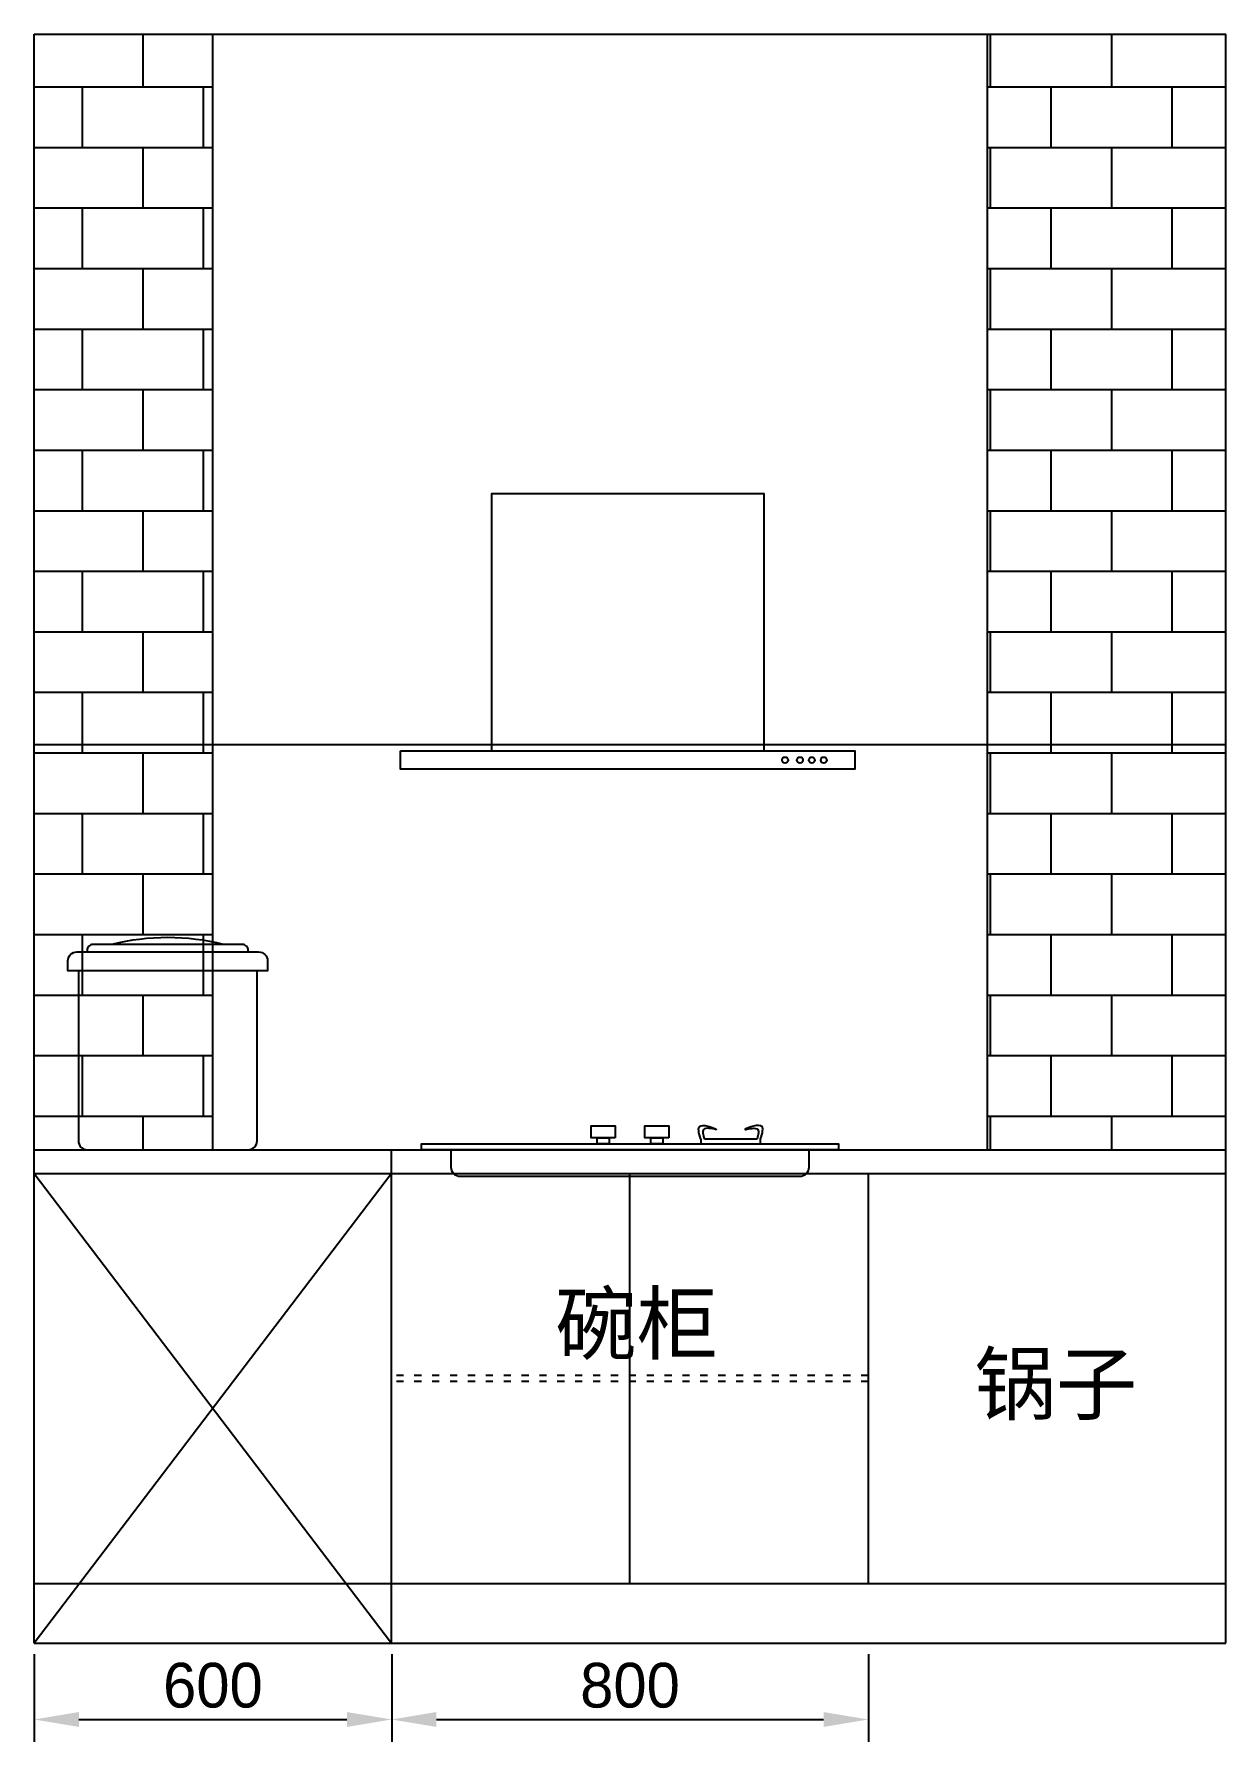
# Model space of a CAD drawing. Header units: millimetres. Extents: x 1849 to 3849, y 474 to 3340.
import ezdxf

# ---------------------------------------------------------------- set-up
doc = ezdxf.new("R2010")
doc.units = ezdxf.units.MM
doc.linetypes.add('ACAD_ISO03W100', pattern=[30, 12, -18])
doc.layers.add('block', color=80, linetype='Continuous')
doc.styles.get("Standard").update_dxf_attribs({"font": 'Heiti SC.ttf'})
doc.dimstyles.new('ISO-25', dxfattribs={"dimscale": 30, "dimtxt": 2.5, "dimasz": 2.5, "dimexe": 1.25, "dimexo": 0.625, "dimtad": 1, "dimtxsty": 'Standard', "dimcen": 2.5, "dimadec": 0, "dimazin": 0, "dimtfac": 1, "dimtmove": 0, "dimatfit": 3, "dimfxl": 1, "dimarcsym": 0})

# ---------------------------------------------------------------- blocks, each defined once
blk = doc.blocks.new('*D1')
at = {"color": 0, "lineweight": -2, "transparency": 16777216}
for p, q in [((1849.3, 621), (1849.3, 474.1)), ((2449.3, 621), (2449.3, 474.1)), ((1924.3, 511.6), (2374.3, 511.6))]:
    blk.add_line(p, q, dxfattribs=at)
at = {"color": 0, "transparency": 16777216}
for points in [[(1924.3, 524.1), (1924.3, 499.1), (1849.3, 511.6)], [(2374.3, 524.1), (2374.3, 499.1), (2449.3, 511.6)]]:
    blk.add_solid(points, dxfattribs=at)
at = {"layer": 'Defpoints', "color": 0, "transparency": 16777216}
for p in [(1849.3, 639.8), (2449.3, 639.8), (2449.3, 511.6)]:
    blk.add_point(p, dxfattribs=at)
at = {"color": 0, "transparency": 16777216, "insert": (2149.3, 568.6), "char_height": 75, "attachment_point": 5}
blk.add_mtext('600', dxfattribs=at)
blk = doc.blocks.new('*D2')
at = {"color": 0, "lineweight": -2, "transparency": 16777216}
for p, q in [((2449.3, 621), (2449.3, 474.1)), ((3249.3, 621), (3249.3, 474.1)), ((2524.3, 511.6), (3174.3, 511.6))]:
    blk.add_line(p, q, dxfattribs=at)
at = {"color": 0, "transparency": 16777216}
for points in [[(2524.3, 524.1), (2524.3, 499.1), (2449.3, 511.6)], [(3174.3, 524.1), (3174.3, 499.1), (3249.3, 511.6)]]:
    blk.add_solid(points, dxfattribs=at)
at = {"layer": 'Defpoints', "color": 0, "transparency": 16777216}
for p in [(2449.3, 639.8), (3249.3, 639.8), (3249.3, 511.6)]:
    blk.add_point(p, dxfattribs=at)
at = {"color": 0, "transparency": 16777216, "insert": (2849.3, 568.6), "char_height": 75, "attachment_point": 5}
blk.add_mtext('800', dxfattribs=at)
blk = doc.blocks.new('电压力锅')
for points in [[(-135.2, 331.9), (135.2, 331.9), (135.2, 334.3, 0.414214), (125.2, 344.3), (-125.2, 344.3, 0.414214), (-135.2, 334.3)], [(-152.6, 331.9), (152.6, 331.9, -0.414214), (167.6, 316.9), (167.6, 300), (-167.6, 300), (-167.6, 316.9, -0.414214)], [(-135, 0), (135, 0, 0.414214), (150, 15), (150, 300), (-150, 300), (-150, 15, 0.414214)]]:
    blk.add_lwpolyline(points, format="xyb", close=True)
blk.add_arc((0, -27.8), 383.7, 75.8377, 104.1623)
blk = doc.blocks.new('燃气灶')
for points in [[(-118.8, 62.5), (-118.8, 55), (-219.1, 55), (-219.1, 62.5)], [(-212.9, 62.5), (-125, 62.5)]]:
    blk.add_lwpolyline(points)
for points in [[(-65, 65), (-25, 65), (-25, 85), (-65, 85)], [(-55, 55), (-35, 55), (-35, 65), (-55, 65)], [(25, 65), (65, 65), (65, 85), (25, 85)], [(35, 55), (55, 55), (55, 65), (35, 65)], [(-350, 45), (350, 45), (350, 55), (-350, 55)]]:
    blk.add_lwpolyline(points, close=True)
blk.add_lwpolyline([(-285, 0), (285, 0, 0.414214), (300, 15), (300, 45), (-300, 45), (-300, 15, 0.414214)], format="xyb", close=True)
for points in [[(-219.1, 62.5), (-219.1, 85.1), (-193.2, 79.1), (-212.9, 80), (-212.9, 62.5)], [(-118.8, 62.5), (-118.8, 85.1), (-144.7, 79.1), (-125, 80), (-125, 62.5)]]:
    blk.add_spline(points, degree=3)
blk = doc.blocks.new('油烟机')
for points in [[(-228.9, 31.1), (228.9, 31.1), (228.9, 462.5), (-228.9, 462.5)], [(-381.3, 31.1), (381.3, 31.1), (381.3, 0), (-381.3, 0)]]:
    blk.add_lwpolyline(points, close=True)
for centre in [(263.9, 15.5), (288.9, 15.5), (308.9, 15.5), (328.9, 15.5)]:
    blk.add_circle(centre, 5)

msp = doc.modelspace()

# ---------------------------------------------------------------- hatches: boundary and pattern name
h = msp.add_hatch()
h.set_pattern_fill('AR-B816', color=256, scale=0.5)
h.paths.add_polyline_path([(2149.282, 3339.764), (1849.282, 3339.764), (1849.282, 1467.764), (2149.282, 1467.764)])
h = msp.add_hatch()
h.set_pattern_fill('AR-B816', color=256, scale=0.5)
h.paths.add_polyline_path([(3849.282, 3339.764), (3449.282, 3339.764), (3449.282, 1467.764), (3849.282, 1467.764)])

# ---------------------------------------------------------------- linework, layer by layer
for p, q in [((1849.282, 639.764), (1849.282, 3339.764)), ((1849.282, 3339.764), (3849.282, 3339.764)), ((2149.282, 1467.764), (2149.282, 3339.764)), ((3449.282, 1467.764), (3449.282, 3339.764)), ((3849.282, 639.764), (3849.282, 3339.764)), ((1849.282, 1467.764), (3849.282, 1467.764)), ((1849.282, 1427.764), (3849.282, 1427.764)), ((1849.282, 739.764), (3849.282, 739.764)), ((1849.282, 639.764), (3849.282, 639.764))]:
    msp.add_line(p, q)
at = {"layer": 'block'}
for p, q in [((1849.282, 2147.764), (3849.282, 2147.764)), ((2449.282, 639.764), (2449.282, 1467.764)), ((1849.282, 1427.764), (2449.282, 639.764)), ((2449.282, 1427.764), (1849.282, 639.764)), ((2849.282, 739.764), (2849.282, 1427.764)), ((3249.282, 739.764), (3249.282, 1427.764))]:
    msp.add_line(p, q, dxfattribs=at)
at = {"layer": 'block', "linetype": 'ACAD_ISO03W100'}
for p, q in [((3249.282, 1088.764), (2449.282, 1088.764)), ((3249.282, 1078.764), (2449.282, 1078.764))]:
    msp.add_line(p, q, dxfattribs=at)

# ---------------------------------------------------------------- block references
at = {"layer": 'block'}
for name, p in [('油烟机', (2845.568, 2106.095)), ('电压力锅', (2073.457, 1467.764))]:
    msp.add_blockref(name, p, dxfattribs=at)
at = {"layer": 'block', "xscale": -1}
msp.add_blockref('燃气灶', (2849.282, 1422.764), dxfattribs=at)

# ---------------------------------------------------------------- texts
at = {"layer": 'block'}
for s, p in [('碗柜', (2724.162, 1125.933)), ('锅子', (3427.455, 1024.994))]:
    msp.add_text(s, height=100, dxfattribs=at).set_placement(p)

# ---------------------------------------------------------------- dimensions: what is measured, and where the dimension line sits
for base, p1, p2, picture, middle in [((2449.282, 511.569), (1849.282, 639.764), (2449.282, 639.764), '*D1', (2149.282, 568.612)), ((3249.282, 511.569), (2449.282, 639.764), (3249.282, 639.764), '*D2', (2849.282, 568.612))]:
    dim = msp.add_linear_dim(base=base, p1=p1, p2=p2, dimstyle='ISO-25')
    dim.commit()
    dim.dimension.update_dxf_attribs({"geometry": picture, "text_midpoint": middle})

doc.saveas('drawing.dxf')
